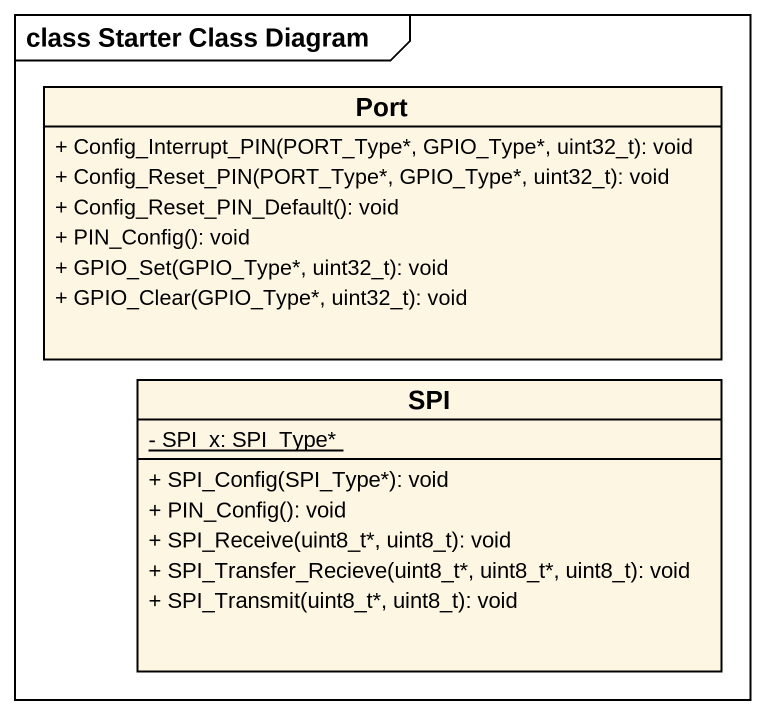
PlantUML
@startuml
mainframe class Starter Class Diagram
hide circle
hide empty members
skinparam classAttributeIconSize 0
class "Port" as Port_ {
  + Config_Interrupt_PIN(PORT_Type*, GPIO_Type*, uint32_t): void
  + Config_Reset_PIN(PORT_Type*, GPIO_Type*, uint32_t): void
  + Config_Reset_PIN_Default(): void
  + PIN_Config(): void
  + GPIO_Set(GPIO_Type*, uint32_t): void
  + GPIO_Clear(GPIO_Type*, uint32_t): void
}
class SPI {
  {static} - SPI_x: SPI_Type*
  + SPI_Config(SPI_Type*): void
  + PIN_Config(): void
  + SPI_Receive(uint8_t*, uint8_t): void
  + SPI_Transfer_Recieve(uint8_t*, uint8_t*, uint8_t): void
  + SPI_Transmit(uint8_t*, uint8_t): void
}
@enduml
